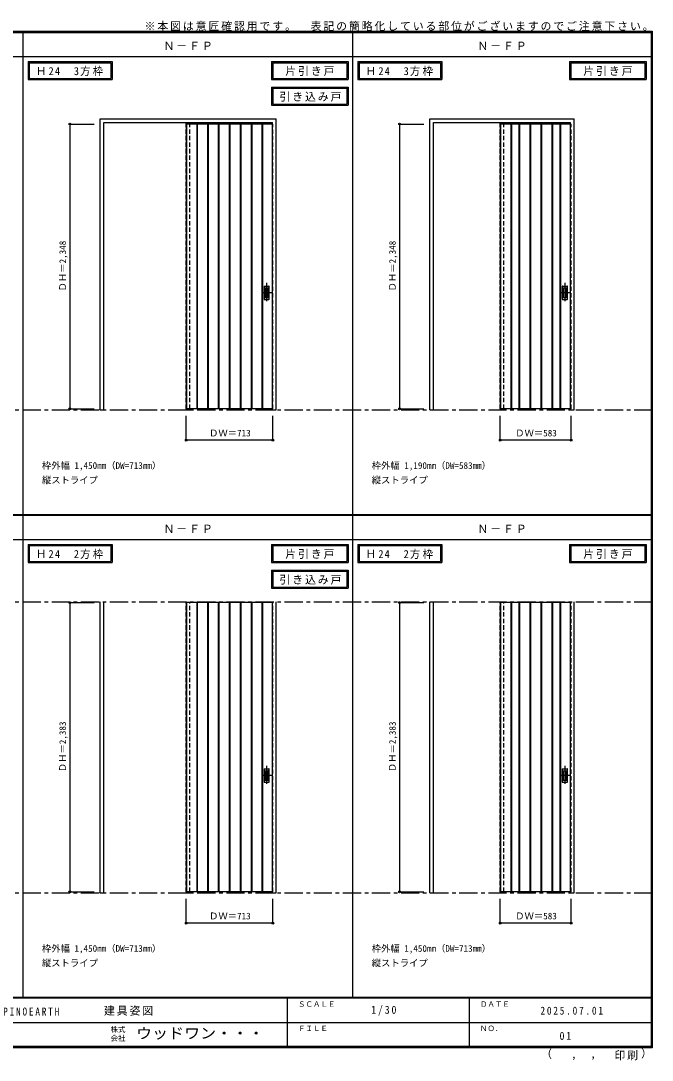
# Model space of a CAD drawing. Units: millimetres, scale not verified. Extents: x -6000 to 5700, y -4307 to 4260.
# Drawn here: x 495 to 5700, y -4307 to 4260 of the extents above; entities that cross this region are included whole.
import ezdxf
from ezdxf.enums import TextEntityAlignment as Align

# ---------------------------------------------------------------- set-up
doc = ezdxf.new("R2010")
doc.units = ezdxf.units.MM
doc.header["$LTSCALE"] = 30
doc.header["$PDMODE"] = 32
doc.header["$PDSIZE"] = 15
doc.linetypes.add('CHAIN1', pattern=[8, 5, -1, 1, -1])
doc.linetypes.add('DASHED1', pattern=[1.8, 1.2, -0.6])
for name, color, linetype in [('0-1_通り芯', 4, 'CHAIN1'), ('0-2_扉', 4, 'DASHED1'), ('0-3_仕上げ', 3, 'Continuous'), ('0-4_枠', 3, 'Continuous'), ('0-6_引手', 3, 'Continuous'), ('0-A_文字', 7, 'Continuous'), ('0-B_寸法', 7, 'Continuous'), ('F-1_枠', 6, 'Continuous'), ('F-A_文字', 7, 'Continuous')]:
    doc.layers.add(name, color=color, linetype=linetype)
doc.styles.add('ＭＳ ゴシック', font='')
doc.styles.get('ＭＳ ゴシック').set_extended_font_data('MS Gothic')

msp = doc.modelspace()

# ---------------------------------------------------------------- linework, layer by layer
at = {"layer": '0-1_通り芯'}
for p, q in [((2521.25, 2100), (2521.25, 1938)), ((4979.75, 2100), (4979.75, 1938)), ((2562.25, 2019), (2480.25, 2019)), ((5020.75, 2019), (4938.75, 2019)), ((2521.25, -1880), (2521.25, -2042)), ((4979.75, -1880), (4979.75, -2042)), ((2562.25, -1961), (2480.25, -1961)), ((5020.75, -1961), (4938.75, -1961))]:
    msp.add_line(p, q, dxfattribs=at)
at = {"layer": '0-1_通り芯', "color": 7}
for p, q in [((-5490, 1053), (5690, 1053)), ((-5490, -527.5), (5690, -527.5)), ((-5490, -2927.5), (5690, -2927.5))]:
    msp.add_line(p, q, dxfattribs=at)
at = {"layer": '0-2_扉', "color": 3, "linetype": 'Continuous'}
for p, q in [((2569.25, 3409.5), (1859.25, 3409.5)), ((1859.25, 3409.5), (1859.25, 1061.5)), ((4447.75, 3409.5), (4447.75, 1061.5)), ((5027.75, 3409.5), (4447.75, 3409.5)), ((2569.25, 1061.5), (1859.25, 1061.5)), ((5027.75, 1061.5), (4447.75, 1061.5)), ((2569.25, -535.5), (1859.25, -535.5)), ((1859.25, -535.5), (1859.25, -2918.5)), ((4447.75, -535.5), (4447.75, -2918.5)), ((5027.75, -535.5), (4447.75, -535.5)), ((2569.25, -2918.5), (1859.25, -2918.5)), ((5027.75, -2918.5), (4447.75, -2918.5))]:
    msp.add_line(p, q, dxfattribs=at)
at = {"layer": '0-2_扉'}
for p, q in [((1859.25, 3409.5), (1859.25, 3405.5)), ((2569.25, 3409.5), (2572.25, 3409.5)), ((4447.75, 3409.5), (4447.75, 3405.5)), ((5027.75, 3409.5), (5030.75, 3409.5)), ((1859.25, -535.5), (1859.25, -539.5)), ((2569.25, -535.5), (2572.25, -535.5)), ((2572.25, -2918.5), (2572.25, -535.5)), ((4447.75, -535.5), (4447.75, -539.5)), ((5027.75, -535.5), (5030.75, -535.5)), ((2569.25, -2918.5), (2572.25, -2918.5))]:
    msp.add_line(p, q, dxfattribs=at)
for points in [[(2569.25, 1061.5), (2572.25, 1061.5), (2572.25, 3409.5)], [(5027.75, 1061.5), (5030.75, 1061.5), (5030.75, 3409.5)], [(5027.75, -2918.5), (5030.75, -2918.5), (5030.75, -535.5)]]:
    msp.add_lwpolyline(points, dxfattribs=at)
at = {"layer": '0-3_仕上げ'}
for p, q in [((1862.25, 3409.5), (1862.25, 1061.5)), ((1945.25, 3409.5), (1945.25, 1061.5)), ((1950.25, 3409.5), (1950.25, 1061.5)), ((2033.25, 3409.5), (2033.25, 1061.5)), ((2038.25, 3409.5), (2038.25, 1061.5)), ((2123.25, 3409.5), (2123.25, 1061.5)), ((2128.25, 3409.5), (2128.25, 1061.5)), ((2213.25, 3409.5), (2213.25, 1061.5)), ((2218.25, 3409.5), (2218.25, 1061.5)), ((2303.25, 3409.5), (2303.25, 1061.5)), ((2308.25, 3409.5), (2308.25, 1061.5)), ((2393.25, 3409.5), (2393.25, 1061.5)), ((2398.25, 3409.5), (2398.25, 1061.5)), ((2481.25, 3409.5), (2481.25, 1061.5)), ((2486.25, 3409.5), (2486.25, 1061.5)), ((4450.75, 3409.5), (4450.75, 1061.5)), ((4533.75, 3409.5), (4533.75, 1061.5)), ((4538.75, 3409.5), (4538.75, 1061.5)), ((4601.75, 3409.5), (4601.75, 1061.5)), ((4606.75, 3409.5), (4606.75, 1061.5)), ((4691.75, 3409.5), (4691.75, 1061.5)), ((4696.75, 3409.5), (4696.75, 1061.5)), ((4781.75, 3409.5), (4781.75, 1061.5)), ((4786.75, 3409.5), (4786.75, 1061.5)), ((4871.75, 3409.5), (4871.75, 1061.5)), ((4876.75, 3409.5), (4876.75, 1061.5)), ((4939.75, 3409.5), (4939.75, 1061.5)), ((4944.75, 3409.5), (4944.75, 1061.5)), ((1862.25, -535.5), (1862.25, -2918.5)), ((1945.25, -535.5), (1945.25, -2918.5)), ((1950.25, -535.5), (1950.25, -2918.5)), ((2033.25, -535.5), (2033.25, -2918.5)), ((2038.25, -535.5), (2038.25, -2918.5)), ((2123.25, -535.5), (2123.25, -2918.5)), ((2128.25, -535.5), (2128.25, -2918.5)), ((2213.25, -535.5), (2213.25, -2918.5)), ((2218.25, -535.5), (2218.25, -2918.5)), ((2303.25, -535.5), (2303.25, -2918.5)), ((2308.25, -535.5), (2308.25, -2918.5)), ((2393.25, -535.5), (2393.25, -2918.5)), ((2398.25, -535.5), (2398.25, -2918.5)), ((2481.25, -535.5), (2481.25, -2918.5)), ((2486.25, -535.5), (2486.25, -2918.5)), ((4450.75, -535.5), (4450.75, -2918.5)), ((4533.75, -535.5), (4533.75, -2918.5)), ((4538.75, -535.5), (4538.75, -2918.5)), ((4601.75, -535.5), (4601.75, -2918.5)), ((4606.75, -535.5), (4606.75, -2918.5)), ((4691.75, -535.5), (4691.75, -2918.5)), ((4696.75, -535.5), (4696.75, -2918.5)), ((4781.75, -535.5), (4781.75, -2918.5)), ((4786.75, -535.5), (4786.75, -2918.5)), ((4871.75, -535.5), (4871.75, -2918.5)), ((4876.75, -535.5), (4876.75, -2918.5)), ((4939.75, -535.5), (4939.75, -2918.5)), ((4944.75, -535.5), (4944.75, -2918.5))]:
    msp.add_line(p, q, dxfattribs=at)
at = {"layer": '0-3_仕上げ', "linetype": 'DASHED1'}
for p, q in [((2569.25, 1061.5), (2569.25, 3409.5)), ((5028.75, 1061.5), (5028.75, 3409.5)), ((2569.25, -2918.5), (2569.25, -535.5)), ((5028.75, -2918.5), (5028.75, -535.5))]:
    msp.add_line(p, q, dxfattribs=at)
at = {"layer": '0-4_枠'}
for p, q in [((1149.25, 3453), (2599.25, 3453)), ((1149.25, 1053), (1149.25, 3453)), ((2599.25, 1053), (2599.25, 3453)), ((3867.75, 1053), (3867.75, 3453)), ((3867.75, 3453), (5057.75, 3453)), ((5057.75, 1053), (5057.75, 3453)), ((1179.25, 3423), (2569.25, 3423)), ((1179.25, 1053), (1179.25, 3423)), ((2569.25, 1053), (2569.25, 3423)), ((3897.75, 1053), (3897.75, 3423)), ((3897.75, 3423), (5027.75, 3423)), ((5027.75, 1053), (5027.75, 3423)), ((1149.25, 1053), (1179.25, 1053)), ((1859.25, 1061.5), (1859.25, 1053)), ((1859.25, 1053), (1889.25, 1053)), ((1889.25, 1061.5), (1889.25, 1053)), ((2569.25, 1053), (2599.25, 1053)), ((3867.75, 1053), (3897.75, 1053)), ((4447.75, 1061.5), (4447.75, 1053)), ((4447.75, 1053), (4477.75, 1053)), ((4477.75, 1061.5), (4477.75, 1053)), ((5027.75, 1053), (5057.75, 1053)), ((1149.25, -2927.5), (1149.25, -527.5)), ((1179.25, -2927.5), (1179.25, -527.5)), ((2569.25, -2927.5), (2569.25, -527.5)), ((2599.25, -2927.5), (2599.25, -527.5)), ((3867.75, -2927.5), (3867.75, -527.5)), ((3897.75, -2927.5), (3897.75, -527.5)), ((5027.75, -2927.5), (5027.75, -527.5)), ((1149.25, -2927.5), (1179.25, -2927.5)), ((1859.25, -2918.5), (1859.25, -2927.5)), ((1859.25, -2927.5), (1889.25, -2927.5)), ((1889.25, -2918.5), (1889.25, -2927.5)), ((2569.25, -2927.5), (2599.25, -2927.5)), ((3867.75, -2927.5), (3897.75, -2927.5)), ((4447.75, -2918.5), (4447.75, -2927.5)), ((4447.75, -2927.5), (4477.75, -2927.5)), ((4477.75, -2918.5), (4477.75, -2927.5))]:
    msp.add_line(p, q, dxfattribs=at)
at = {"layer": '0-4_枠', "color": 4, "linetype": 'DASHED1'}
for p, q in [((1859.25, 1061.5), (1859.25, 3423)), ((1889.25, 1061.5), (1889.25, 3423)), ((4447.75, 1061.5), (4447.75, 3423)), ((4477.75, 1061.5), (4477.75, 3423)), ((1859.25, -2918.5), (1859.25, -527.5)), ((1889.25, -2918.5), (1889.25, -527.5)), ((4447.75, -2918.5), (4447.75, -527.5)), ((4477.75, -2918.5), (4477.75, -527.5))]:
    msp.add_line(p, q, dxfattribs=at)
at = {"layer": '0-4_枠'}
msp.add_lwpolyline([(5027.75, -2927.5), (5057.75, -2927.5), (5057.75, -527.5)], dxfattribs=at)
at = {"layer": '0-6_引手'}
for p, q in [((2500.25, 2072.5), (2500.25, 1965.5)), ((2501.75, 2074), (2540.75, 2074)), ((2542.25, 1965.5), (2542.25, 2072.5)), ((4958.75, 2072.5), (4958.75, 1965.5)), ((4960.25, 2074), (4999.25, 2074)), ((5000.75, 1965.5), (5000.75, 2072.5)), ((2501.75, 1964), (2540.75, 1964)), ((4960.25, 1964), (4999.25, 1964)), ((2500.25, -1907.5), (2500.25, -2014.5)), ((2501.75, -1906), (2540.75, -1906)), ((2542.25, -2014.5), (2542.25, -1907.5)), ((4958.75, -1907.5), (4958.75, -2014.5)), ((4960.25, -1906), (4999.25, -1906)), ((5000.75, -2014.5), (5000.75, -1907.5)), ((2501.75, -2016), (2540.75, -2016)), ((4960.25, -2016), (4999.25, -2016))]:
    msp.add_line(p, q, dxfattribs=at)
at = {"layer": '0-6_引手', "color": 7}
for p, q in [((2508.75, 2056.5), (2508.75, 1981.5)), ((2510.25, 2058), (2532.25, 2058)), ((2533.75, 1981.5), (2533.75, 2056.5)), ((4967.25, 2056.5), (4967.25, 1981.5)), ((4968.75, 2058), (4990.75, 2058)), ((4992.25, 1981.5), (4992.25, 2056.5)), ((2510.25, 1980), (2532.25, 1980)), ((4968.75, 1980), (4990.75, 1980)), ((2508.75, -1923.5), (2508.75, -1998.5)), ((2510.25, -1922), (2532.25, -1922)), ((2533.75, -1998.5), (2533.75, -1923.5)), ((4967.25, -1923.5), (4967.25, -1998.5)), ((4968.75, -1922), (4990.75, -1922)), ((4992.25, -1998.5), (4992.25, -1923.5)), ((2510.25, -2000), (2532.25, -2000)), ((4968.75, -2000), (4990.75, -2000))]:
    msp.add_line(p, q, dxfattribs=at)
at = {"layer": '0-6_引手'}
for centre, start, end in [((2501.75, 2072.5), 90, 180), ((2540.75, 2072.5), 0, 90), ((4960.25, 2072.5), 90, 180), ((4999.25, 2072.5), 0, 90), ((2501.75, 1965.5), 180, 270), ((2540.75, 1965.5), 270, 0), ((4960.25, 1965.5), 180, 270), ((4999.25, 1965.5), 270, 0), ((2501.75, -1907.5), 90, 180), ((2540.75, -1907.5), 0, 90), ((4960.25, -1907.5), 90, 180), ((4999.25, -1907.5), 0, 90), ((2501.75, -2014.5), 180, 270), ((2540.75, -2014.5), 270, 0), ((4960.25, -2014.5), 180, 270), ((4999.25, -2014.5), 270, 0)]:
    msp.add_arc(centre, 1.5, start, end, dxfattribs=at)
at = {"layer": '0-6_引手', "color": 7}
for centre, start, end in [((2510.25, 2056.5), 90, 180), ((2532.25, 2056.5), 0, 90), ((4968.75, 2056.5), 90, 180), ((4990.75, 2056.5), 0, 90), ((2510.25, 1981.5), 180, 270), ((2532.25, 1981.5), 270, 0), ((4968.75, 1981.5), 180, 270), ((4990.75, 1981.5), 270, 0), ((2510.25, -1923.5), 90, 180), ((2532.25, -1923.5), 0, 90), ((4968.75, -1923.5), 90, 180), ((4990.75, -1923.5), 0, 90), ((2510.25, -1998.5), 180, 270), ((2532.25, -1998.5), 270, 0), ((4968.75, -1998.5), 180, 270), ((4990.75, -1998.5), 270, 0)]:
    msp.add_arc(centre, 1.5, start, end, dxfattribs=at)
at = {"layer": '0-A_文字'}
for p, q in [((555, 3925), (555, 3775)), ((565, 3915), (565, 3785)), ((565, 3915), (1237.62, 3915)), ((1237.62, 3915), (1237.62, 3785)), ((2562.47, 3925), (2562.47, 3775)), ((2572.47, 3915), (2572.47, 3785)), ((2572.47, 3915), (3183.5, 3915)), ((3183.5, 3915), (3183.5, 3785)), ((3273.5, 3925), (3273.5, 3775)), ((3283.5, 3915), (3283.5, 3785)), ((3283.5, 3915), (3956.12, 3915)), ((3956.12, 3915), (3956.12, 3785)), ((5018.97, 3925), (5018.97, 3775)), ((5028.97, 3915), (5028.97, 3785)), ((5028.97, 3915), (5640, 3915)), ((5640, 3915), (5640, 3785)), ((555, 3775), (1247.62, 3775)), ((565, 3785), (1237.62, 3785)), ((2562.47, 3775), (3193.5, 3775)), ((2572.47, 3785), (3183.5, 3785)), ((3273.5, 3775), (3966.12, 3775)), ((3283.5, 3785), (3956.12, 3785)), ((5018.97, 3775), (5650, 3775)), ((5028.97, 3785), (5640, 3785)), ((2562.47, 3713.53), (2562.47, 3563.53)), ((2572.47, 3703.53), (2572.47, 3573.53)), ((2572.47, 3703.53), (3183.5, 3703.53)), ((3183.5, 3703.53), (3183.5, 3573.53)), ((2562.47, 3563.53), (3193.5, 3563.53)), ((2572.47, 3573.53), (3183.5, 3573.53)), ((555, -55.5), (555, -205.5)), ((565, -65.5), (565, -195.5)), ((565, -65.5), (1237.62, -65.5)), ((1237.62, -65.5), (1237.62, -195.5)), ((2562.47, -55.5), (2562.47, -205.5)), ((2572.47, -65.5), (2572.47, -195.5)), ((2572.47, -65.5), (3183.5, -65.5)), ((3183.5, -65.5), (3183.5, -195.5)), ((3273.5, -55.5), (3273.5, -205.5)), ((3283.5, -65.5), (3283.5, -195.5)), ((3283.5, -65.5), (3956.12, -65.5)), ((3956.12, -65.5), (3956.12, -195.5)), ((5018.97, -55.5), (5018.97, -205.5)), ((5028.97, -65.5), (5028.97, -195.5)), ((5028.97, -65.5), (5640, -65.5)), ((5640, -65.5), (5640, -195.5)), ((555, -205.5), (1247.62, -205.5)), ((565, -195.5), (1237.62, -195.5)), ((2562.47, -205.5), (3193.5, -205.5)), ((2572.47, -195.5), (3183.5, -195.5)), ((3273.5, -205.5), (3966.12, -205.5)), ((3283.5, -195.5), (3956.12, -195.5)), ((5018.97, -205.5), (5650, -205.5)), ((5028.97, -195.5), (5640, -195.5)), ((2562.47, -266.97), (2562.47, -416.97)), ((2572.47, -276.97), (2572.47, -406.97)), ((2572.47, -276.97), (3183.5, -276.97)), ((3183.5, -276.97), (3183.5, -406.97)), ((2562.47, -416.97), (3193.5, -416.97)), ((2572.47, -406.97), (3183.5, -406.97))]:
    msp.add_line(p, q, dxfattribs=at)
for points in [[(555, 3925), (1247.62, 3925), (1247.62, 3775)], [(2562.47, 3925), (3193.5, 3925), (3193.5, 3775)], [(3273.5, 3925), (3966.12, 3925), (3966.12, 3775)], [(5018.97, 3925), (5650, 3925), (5650, 3775)], [(2562.47, 3713.53), (3193.5, 3713.53), (3193.5, 3563.53)], [(555, -55.5), (1247.62, -55.5), (1247.62, -205.5)], [(2562.47, -55.5), (3193.5, -55.5), (3193.5, -205.5)], [(3273.5, -55.5), (3966.12, -55.5), (3966.12, -205.5)], [(5018.97, -55.5), (5650, -55.5), (5650, -205.5)], [(2562.47, -266.97), (3193.5, -266.97), (3193.5, -416.97)]]:
    msp.add_lwpolyline(points, dxfattribs=at)
at = {"layer": '0-B_寸法', "color": 4}
for p, q in [((899.25, 3409.5), (1099.25, 3409.5)), ((899.25, 3409.5), (899.25, 1061.5)), ((3617.75, 3409.5), (3817.75, 3409.5)), ((899.25, 1061.5), (1099.25, 1061.5)), ((2572.25, 803), (2572.25, 1003)), ((4447.75, 803), (4447.75, 1003)), ((5030.75, 803), (5030.75, 1003)), ((5030.75, 803), (4447.75, 803)), ((899.25, -535.5), (1099.25, -535.5)), ((899.25, -535.5), (899.25, -2918.5)), ((3617.75, -535.5), (3817.75, -535.5)), ((3617.75, -535.5), (3617.75, -2918.5)), ((899.25, -2918.5), (1099.25, -2918.5)), ((2572.25, -3177.5), (2572.25, -2977.5)), ((3617.75, -2918.5), (3817.75, -2918.5)), ((4447.75, -3177.5), (4447.75, -2977.5)), ((5030.75, -3177.5), (5030.75, -2977.5)), ((5030.75, -3177.5), (4447.75, -3177.5))]:
    msp.add_line(p, q, dxfattribs=at)
for points in [[(3617.75, 3409.5), (3617.75, 1061.5), (3817.75, 1061.5)], [(2572.25, 803), (1859.25, 803), (1859.25, 1003)], [(2572.25, -3177.5), (1859.25, -3177.5), (1859.25, -2977.5)]]:
    msp.add_lwpolyline(points, dxfattribs=at)
at = {"layer": '0-B_寸法'}
for p in [(899.25, 3409.5), (3617.75, 3409.5), (899.25, 1061.5), (3617.75, 1061.5), (1859.25, 803), (2572.25, 803), (4447.75, 803), (5030.75, 803), (899.25, -535.5), (3617.75, -535.5), (899.25, -2918.5), (3617.75, -2918.5), (1859.25, -3177.5), (2572.25, -3177.5), (4447.75, -3177.5), (5030.75, -3177.5)]:
    msp.add_point(p, dxfattribs=at)
at = {"layer": 'F-1_枠'}
for p, q in [((-6000, 4175), (5700, 4175)), ((-6000, 4170), (5700, 4170)), ((-6000, 4165), (5700, 4165)), ((515, -3790), (515, 4175)), ((3233.5, -3790), (3233.5, 4175)), ((5690, 4175), (5690, -4205)), ((5695, 4175), (5695, -4205)), ((5700, 4175), (5700, -4205)), ((-6000, 3965), (5700, 3965)), ((-6000, 190.5), (5700, 190.5)), ((-6000, 187.5), (5700, 187.5)), ((-6000, 184.5), (5700, 184.5)), ((-6000, -15.5), (5700, -15.5)), ((5700, -3790), (-6000, -3790)), ((5700, -3795), (-6000, -3795)), ((2690, -3795), (2690, -4195)), ((4190, -3795), (4190, -4195)), ((-150, -3995), (5690, -3995.01)), ((5700, -4195), (-6000, -4195)), ((5700, -4200), (-6000, -4200)), ((5700, -4205), (-6000, -4205))]:
    msp.add_line(p, q, dxfattribs=at)

# ---------------------------------------------------------------- texts
at = {"layer": '0-A_文字', "style": 'ＭＳ ゴシック'}
for s, p in [('枠外幅 1,450mm（DW=713mm）', (669.25, 550.5)), ('枠外幅 1,190mm（DW=583mm）', (3387.75, 550.5)), ('縦ストライプ', (669.25, 430.5)), ('縦ストライプ', (3387.75, 430.5)), ('枠外幅 1,450mm（DW=713mm）', (669.25, -3430)), ('枠外幅 1,450mm（DW=713mm）', (3387.75, -3430)), ('縦ストライプ', (669.25, -3550)), ('縦ストライプ', (3387.75, -3550))]:
    msp.add_text(s, height=54.99, dxfattribs=at).set_placement(p, align=Align.BOTTOM_LEFT)
at = {"layer": '0-A_文字', "char_height": 65.98, "attachment_point": 7, "style": 'ＭＳ ゴシック'}
for s, insert in [('\\T1.17;※本図は意匠確認用です。\u3000表記の簡略化している部位がございますのでご注意下さい。', (1515, 4175)), ('\\T1.17;Ｎ－ＦＰ', (1671.75, 4020)), ('\\T1.17;Ｎ－ＦＰ', (4259.25, 4020)), ('\\T1.22;\\W0.95;Ｈ24\u30003方枠', (619.66, 3805)), ('\\T1.17;片引き戸', (2675.48, 3805)), ('\\T1.22;\\W0.95;Ｈ24\u30003方枠', (3338.16, 3805)), ('\\T1.17;片引き戸', (5131.98, 3805)), ('\\T1.17;引き込み戸', (2627.13, 3593.53)), ('\\T1.17;Ｎ－ＦＰ', (1671.75, 39.5)), ('\\T1.17;Ｎ－ＦＰ', (4259.25, 39.5)), ('\\T1.22;\\W0.95;Ｈ24\u30002方枠', (619.66, -175.5)), ('\\T1.17;片引き戸', (2675.48, -175.5)), ('\\T1.22;\\W0.95;Ｈ24\u30002方枠', (3338.16, -175.5)), ('\\T1.17;片引き戸', (5131.98, -175.5)), ('\\T1.17;引き込み戸', (2627.13, -386.97))]:
    msp.add_mtext(s, dxfattribs=dict(at, insert=insert))
at = {"layer": '0-B_寸法', "style": 'ＭＳ ゴシック'}
for s, p in [('ＤＨ＝2,348', (884.25, 2029.25)), ('ＤＨ＝2,348', (3602.75, 2029.25)), ('ＤＨ＝2,383', (884.25, -1933.25)), ('ＤＨ＝2,383', (3602.75, -1933.25))]:
    msp.add_text(s, height=54.99, rotation=90, dxfattribs=at).set_placement(p, align=Align.BOTTOM_LEFT)
for s, p in [('ＤＷ＝713', (2047, 818)), ('ＤＷ＝583', (4570.5, 818)), ('ＤＷ＝713', (2047, -3162.5)), ('ＤＷ＝583', (4570.5, -3162.5))]:
    msp.add_text(s, height=54.99, dxfattribs=at).set_placement(p, align=Align.BOTTOM_LEFT)
at = {"layer": 'F-A_文字', "style": 'ＭＳ ゴシック'}
for s, height, p in [('ＳＣＡＬＥ', 43.99, (2780, -3880)), ('ＤＡＴＥ', 43.99, (4280, -3880)), ('株式', 43.99, (1235, -4089)), ('ＦＩＬＥ', 43.99, (2780, -4080)), ('ＮＯ．', 43.99, (4280, -4080)), ('会社', 43.99, (1235, -4161)), ('（', 65.98, (4784.03, -4308.31)), (',', 65.98, (5031.28, -4308.31)), (',', 65.98, (5190.2, -4305.53)), ('）', 65.98, (5608.4, -4304.13))]:
    msp.add_text(s, height=height, dxfattribs=at).set_placement(p, align=Align.BOTTOM_LEFT)
at = {"layer": 'F-A_文字', "style": 'ＭＳ ゴシック', "width": 1.1}
msp.add_text('ウッドワン・・・', height=87.98, dxfattribs=at).set_placement((1445, -4155), align=Align.BOTTOM_LEFT)
at = {"layer": 'F-A_文字', "char_height": 65.98, "attachment_point": 7, "style": 'ＭＳ ゴシック'}
for s, insert in [('\\T1.38;\\W0.9;1/30', (3383.75, -3940)), ('\\T1.39;\\W0.85;PINOEARTH', (350, -3940)), ('\\T1.17;建具姿図', (1180.42, -3940)), ('\\T1.39;\\W0.85;2025.07.01', (4778.75, -3932.5)), ('\\T1.36;\\W0.9;01', (4936.25, -4140)), ('\\T1.17;印刷', (5388.15, -4306.92))]:
    msp.add_mtext(s, dxfattribs=dict(at, insert=insert))

doc.saveas('drawing.dxf')
